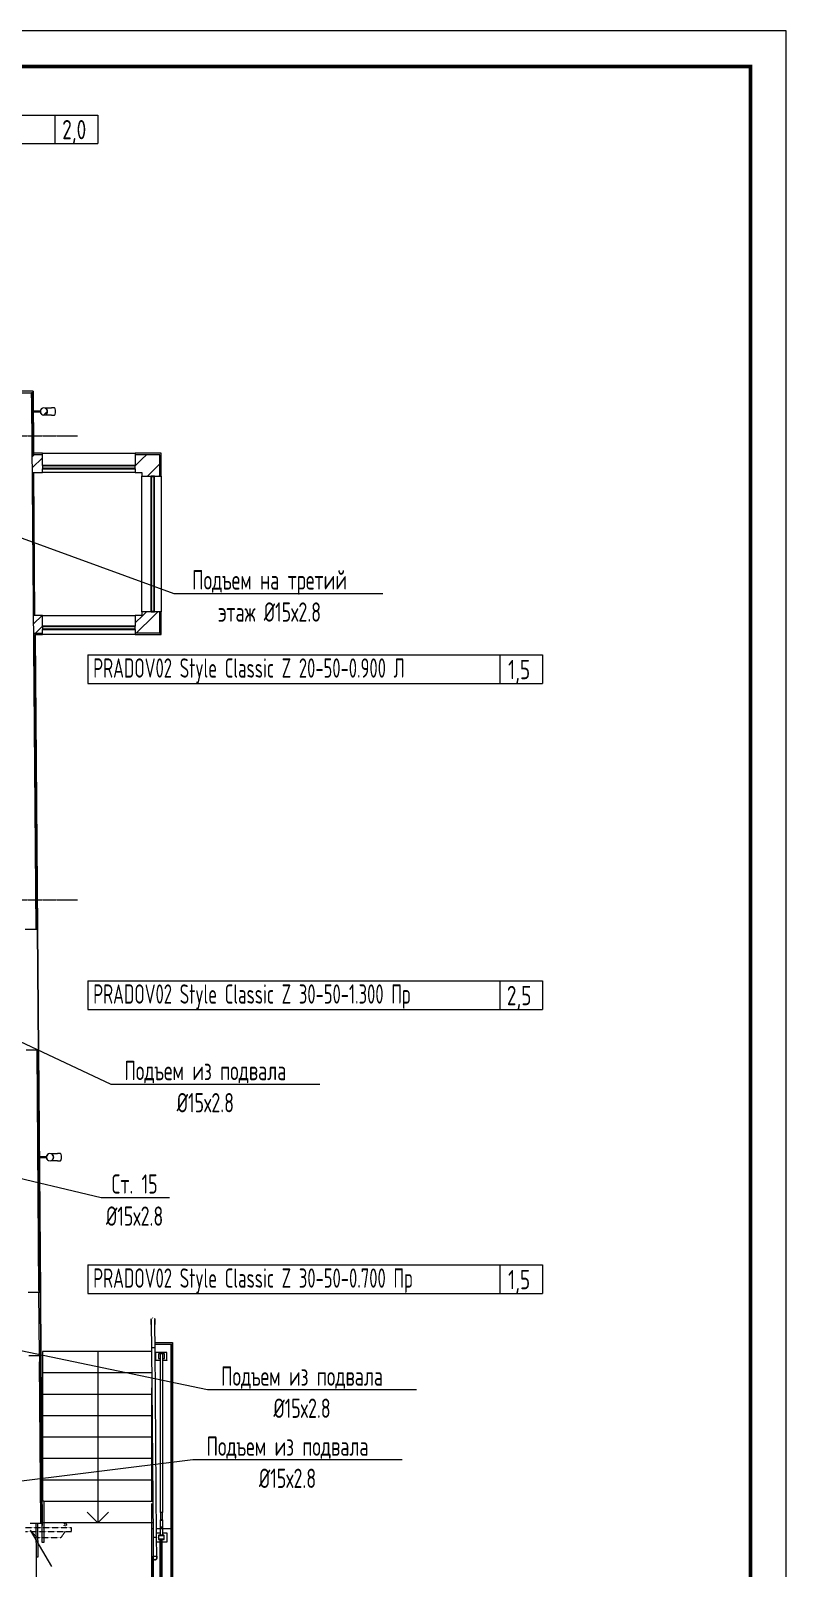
# Model space of a CAD drawing. Header units: millimetres. Extents: x -3929 to 624051, y 52832 to 514950.
# Drawn here: x 228415 to 238998, y 183574 to 205107 of the extents above; entities that cross this region are included whole.
import ezdxf
from ezdxf import colors
from ezdxf.entities.mleader import LeaderData, LeaderLine
from ezdxf.enums import TextEntityAlignment as Align
from ezdxf.math import Vec2, Vec3

# ---------------------------------------------------------------- set-up
doc = ezdxf.new("R2010")
doc.units = ezdxf.units.MM
doc.linetypes.add('ADSK_Линия сетки', pattern=[25, 20, -2.5, 0, -2.5])
doc.linetypes.add('ADSK_Штриховая_ш3 п1_5', pattern=[4.5, 3, -1.5])
for name, color, linetype in [('9_Форматы', 7, 'Continuous'), ('ПРИБОРЫ', 3, 'Continuous'), ('статистика приборов', 252, 'Continuous'), ('стояки', 7, 'Continuous')]:
    doc.layers.add(name, color=color, linetype=linetype)
for name, color, linetype, lineweight in [('_ Окна', 7, 'Continuous', 9), ('Двери', 7, 'Continuous', 9), ('Лестницы', 7, 'Continuous', 9), ('Обобщенные модели', 7, 'Continuous', 18), ('ОВ-рамка', 7, 'Continuous', 30), ('ОВ-ТЕКСТ', 7, 'Continuous', 25), ('Ограждение', 7, 'Continuous', 9), ('Окна', 7, 'Continuous', 9), ('Оси', 253, 'Continuous', 9), ('Стены внутренние', 7, 'Continuous', 18), ('Стены наружные', 7, 'Continuous', 18), ('Стены несущие', 7, 'Continuous', 30), ('Стены отделка', 7, 'Continuous', 30), ('Стены штриховка', 7, 'Continuous', 9), ('Стрелки вверх', 7, 'Continuous', 18)]:
    doc.layers.add(name, color=color, linetype=linetype, lineweight=lineweight)
doc.layers.add('Линии', color=7, linetype='Continuous', lineweight=9, true_color=0x00a600)
doc.styles.add('СТИЛЬ', font='simplex.shx', dxfattribs={"width": 0.65})

# ---------------------------------------------------------------- blocks, each defined once
blk = doc.blocks.new('1 этаж')
at = {"layer": 'Окна', "lineweight": 5}
for points in [[(420614, -211199), (420617, -211196), (419322, -211196), (419324, -211199)], [(419327, -211239), (420614, -211239), (420614, -211199), (419324, -211199), (419324, -211239)], [(420572, -211241), (420612, -211241), (420614, -211239), (419324, -211239), (419327, -211241), (420569, -211241)], [(420569, -211244), (420572, -211241), (419367, -211241), (419369, -211244)], [(420567, -211246), (420569, -211246), (420569, -211244), (419369, -211244), (419369, -211246)], [(420840, -213244), (420842, -213241), (420842, -211351), (420840, -211349), (420840, -213241)], [(420842, -213241), (420882, -213241), (420882, -211351), (420842, -211351), (420842, -213239)], [(420882, -213241), (420885, -213239), (420885, -211354), (420882, -211351), (420882, -213239)], [(420885, -213199), (420887, -213196), (420887, -211396), (420885, -211394), (420885, -213196)], [(420890, -213196), (420890, -211396), (420887, -211396), (420887, -213196)], [(420614, -213449), (420617, -213446), (419322, -213446), (419324, -213449)], [(419327, -213489), (420614, -213489), (420614, -213449), (419324, -213449), (419324, -213489)], [(420572, -213491), (420612, -213491), (420614, -213489), (419324, -213489), (419327, -213491), (420569, -213491)], [(420569, -213494), (420572, -213491), (419367, -213491), (419369, -213494)], [(420567, -213496), (420569, -213496), (420569, -213494), (419369, -213494), (419369, -213496)]]:
    blk.add_hatch(color=253, dxfattribs=at).paths.add_polyline_path(points)
at = {"layer": '_ Окна', "color": 253, "lineweight": 5}
for p, q in [((419322, -211196), (419319, -211196)), ((419319, -211196), (419319, -211246)), ((419324, -211199), (419322, -211196)), ((419324, -211239), (419324, -211199)), ((419327, -211241), (419324, -211239)), ((420614, -211239), (420612, -211241)), ((420617, -211196), (420614, -211199)), ((420614, -211199), (420614, -211239)), ((420619, -211196), (420617, -211196)), ((420619, -211246), (420619, -211196)), ((419319, -211246), (419369, -211246)), ((419367, -211241), (419327, -211241)), ((419369, -211244), (419367, -211241)), ((419369, -211246), (419369, -211244)), ((420572, -211241), (420569, -211244)), ((420569, -211244), (420569, -211246)), ((420569, -211246), (420619, -211246)), ((420612, -211241), (420572, -211241)), ((420890, -211346), (420840, -211346)), ((420840, -211346), (420840, -211349)), ((420840, -211349), (420842, -211351)), ((420842, -211351), (420882, -211351)), ((420882, -211351), (420885, -211354)), ((420885, -211354), (420885, -211394)), ((420885, -211394), (420887, -211396)), ((420887, -211396), (420890, -211396)), ((420890, -211396), (420890, -211346)), ((420842, -213241), (420840, -213244)), ((420840, -213244), (420840, -213246)), ((420840, -213246), (420890, -213246)), ((420882, -213241), (420842, -213241)), ((420885, -213239), (420882, -213241)), ((420887, -213196), (420885, -213199)), ((420885, -213199), (420885, -213239)), ((420890, -213196), (420887, -213196)), ((420890, -213246), (420890, -213196)), ((419322, -213446), (419319, -213446)), ((419319, -213446), (419319, -213496)), ((419319, -213496), (419369, -213496)), ((419324, -213449), (419322, -213446)), ((419324, -213489), (419324, -213449)), ((419327, -213491), (419324, -213489)), ((419367, -213491), (419327, -213491)), ((419369, -213494), (419367, -213491)), ((419369, -213496), (419369, -213494)), ((420572, -213491), (420569, -213494)), ((420569, -213494), (420569, -213496)), ((420569, -213496), (420619, -213496)), ((420612, -213491), (420572, -213491)), ((420614, -213489), (420612, -213491)), ((420617, -213446), (420614, -213449)), ((420614, -213449), (420614, -213489)), ((420619, -213446), (420617, -213446)), ((420619, -213496), (420619, -213446))]:
    blk.add_line(p, q, dxfattribs=at)
at = {"layer": 'Двери', "color": 253, "lineweight": 5}
blk.add_line((419145, -226106), (419447, -226619), dxfattribs=at)
at = {"layer": 'Лестницы', "color": 253, "lineweight": 5}
for p, q in [((420846, -223606), (419320, -223606)), ((419320, -223606), (419320, -223906)), ((420846, -223606), (419320, -223606)), ((419320, -223906), (419320, -224206)), ((420848, -223906), (419320, -223906)), ((420848, -223906), (419320, -223906)), ((419320, -224206), (419320, -224506)), ((420850, -224206), (419320, -224206)), ((420850, -224206), (419320, -224206)), ((419320, -224506), (419320, -224806)), ((420850, -224506), (419320, -224506)), ((420850, -224506), (419320, -224506)), ((419320, -224806), (419320, -225106)), ((420850, -224806), (419320, -224806)), ((420850, -224806), (419320, -224806)), ((419320, -225106), (419320, -225406)), ((420850, -225106), (419320, -225106)), ((420850, -225106), (419320, -225106)), ((419320, -225406), (419320, -225701)), ((420850, -225406), (419320, -225406)), ((420850, -225406), (419320, -225406)), ((420863, -225706), (419336, -225706)), ((420863, -225706), (419336, -225706)), ((420865, -226006), (419320, -226006))]:
    blk.add_line(p, q, dxfattribs=at)
at = {"layer": 'Линии', "color": 253, "lineweight": 5}
blk.add_line((421140, -223482), (421140, -227982), dxfattribs=at)
at = {"layer": 'Линии', "color": 253, "linetype": 'ADSK_Штриховая_ш3 п1_5', "lineweight": 5}
for p, q in [((419725, -226076), (419082, -226076)), ((419633, -226076), (419638, -226031)), ((419724, -226129), (419725, -226076)), ((419081, -226129), (419724, -226129)), ((419248, -226214), (419163, -226129)), ((419576, -226214), (419248, -226214)), ((419635, -226129), (419576, -226214))]:
    blk.add_line(p, q, dxfattribs=at)
blk.add_circle((419638, -226031), 17, dxfattribs=at)
at = {"layer": 'Обобщенные модели', "color": 253, "lineweight": 5}
for p, q in [((419289, -210438), (419190, -210438)), ((419191, -210448), (419289, -210448)), ((419352, -210392), (419353, -210392)), ((419353, -210392), (419356, -210392)), ((419355, -210492), (419353, -210492)), ((419358, -210492), (419355, -210492)), ((419356, -210392), (419359, -210392)), ((419361, -210492), (419358, -210492)), ((419359, -210392), (419362, -210392)), ((419364, -210492), (419361, -210492)), ((419362, -210392), (419365, -210392)), ((419367, -210492), (419364, -210492)), ((419365, -210392), (419369, -210392)), ((419371, -210492), (419367, -210492)), ((419369, -210392), (419372, -210392)), ((419375, -210492), (419371, -210492)), ((419372, -210392), (419376, -210392)), ((419379, -210492), (419375, -210492)), ((419376, -210392), (419380, -210392)), ((419383, -210492), (419379, -210492)), ((419380, -210392), (419385, -210392)), ((419387, -210492), (419383, -210492)), ((419385, -210392), (419389, -210392)), ((419392, -210492), (419387, -210492)), ((419389, -210392), (419393, -210392)), ((419396, -210492), (419392, -210492)), ((419393, -210392), (419398, -210392)), ((419401, -210492), (419396, -210492)), ((419398, -210392), (419403, -210392)), ((419406, -210492), (419401, -210492)), ((419403, -210392), (419408, -210392)), ((419411, -210492), (419406, -210492)), ((419408, -210392), (419413, -210392)), ((419416, -210491), (419411, -210492)), ((419413, -210392), (419418, -210391)), ((419421, -210491), (419416, -210491)), ((419418, -210391), (419424, -210391)), ((419427, -210491), (419421, -210491)), ((419424, -210391), (419429, -210391)), ((419432, -210491), (419427, -210491)), ((419429, -210391), (419435, -210391)), ((419438, -210491), (419432, -210491)), ((419435, -210391), (419440, -210391)), ((419443, -210491), (419438, -210491)), ((419440, -210391), (419443, -210391)), ((419485, -210391), (419443, -210391)), ((419443, -210491), (419486, -210491)), ((419373, -220881), (419275, -220881)), ((419275, -220891), (419373, -220891)), ((419437, -220835), (419438, -220835)), ((419438, -220835), (419440, -220835)), ((419440, -220835), (419443, -220835)), ((419443, -220835), (419446, -220835)), ((419446, -220835), (419450, -220835)), ((419450, -220835), (419453, -220835)), ((419453, -220835), (419457, -220835)), ((419457, -220835), (419461, -220835)), ((419461, -220835), (419465, -220835)), ((419465, -220835), (419469, -220835)), ((419469, -220835), (419473, -220835)), ((419473, -220835), (419478, -220835)), ((419478, -220835), (419483, -220835)), ((419483, -220835), (419487, -220835)), ((419487, -220835), (419492, -220835)), ((419492, -220835), (419498, -220835)), ((419498, -220835), (419503, -220835)), ((419503, -220835), (419508, -220834)), ((419508, -220834), (419514, -220834)), ((419514, -220834), (419519, -220834)), ((419519, -220834), (419525, -220834)), ((419525, -220834), (419527, -220834)), ((419570, -220834), (419527, -220834)), ((419440, -220935), (419437, -220935)), ((419442, -220935), (419440, -220935)), ((419445, -220935), (419442, -220935)), ((419449, -220935), (419445, -220935)), ((419452, -220935), (419449, -220935)), ((419455, -220935), (419452, -220935)), ((419459, -220935), (419455, -220935)), ((419463, -220935), (419459, -220935)), ((419467, -220935), (419463, -220935)), ((419472, -220935), (419467, -220935)), ((419476, -220935), (419472, -220935)), ((419481, -220935), (419476, -220935)), ((419485, -220935), (419481, -220935)), ((419490, -220935), (419485, -220935)), ((419495, -220935), (419490, -220935)), ((419501, -220935), (419495, -220935)), ((419506, -220935), (419501, -220935)), ((419511, -220934), (419506, -220935)), ((419517, -220934), (419511, -220934)), ((419522, -220934), (419517, -220934)), ((419528, -220934), (419522, -220934)), ((419528, -220934), (419570, -220934))]:
    blk.add_line(p, q, dxfattribs=at)
at = {"layer": 'Обобщенные модели', "color": 253, "linetype": 'Continuous', "lineweight": 5}
blk.add_line((419334, -210491), (419388, -210436), dxfattribs=at)
at = {"layer": 'Обобщенные модели', "color": 253, "lineweight": 5}
for centre, radius, start, end in [((419339, -210442), 52, 0.4634, 180.4634), ((419339, -210442), 52, 180.4634, 0.4634), ((419339, -210442), 50, 0.4634, 180.4634), ((419339, -210442), 50, 180.4634, 0.4634), ((419424, -220885), 52, 0.4634, 180.4634), ((419424, -220885), 52, 180.4634, 0.4634), ((419424, -220885), 50, 0.4634, 180.4634), ((419424, -220885), 50, 180.4634, 0.4634)]:
    blk.add_arc(centre, radius, start, end, dxfattribs=at)
for centre, start_param, end_param in [((419486, -210441), 4.712389, 6.283185), ((419486, -210441), 3.141593, 4.712389), ((419570, -220884), 4.712389, 6.283185), ((419570, -220884), 3.141593, 4.712389)]:
    blk.add_ellipse(centre, major_axis=(-0.4, 50), ratio=0.309017, start_param=start_param, end_param=end_param, dxfattribs=at)
at = {"layer": 'Ограждение', "color": 253, "lineweight": 5}
for p, q in [((420842, -223154), (420843, -223153)), ((420842, -223155), (420842, -223154)), ((420842, -223156), (420842, -223155)), ((420842, -223157), (420842, -223156)), ((420842, -223158), (420842, -223157)), ((420842, -223159), (420842, -223158)), ((420842, -223158), (420842, -223158)), ((420842, -223158), (420842, -223158)), ((420842, -223158), (420842, -223158)), ((420842, -223158), (420842, -223158)), ((420842, -223158), (420842, -223158)), ((420842, -223158), (420842, -223158)), ((420842, -223158), (420842, -223158)), ((420842, -223158), (420842, -223159)), ((420842, -223160), (420842, -223159)), ((420842, -223159), (420842, -223159)), ((420842, -223159), (420842, -223159)), ((420842, -223159), (420842, -223160)), ((420842, -223161), (420842, -223160)), ((420842, -223160), (420842, -223160)), ((420842, -223160), (420842, -223161)), ((420842, -223162), (420842, -223161)), ((420842, -223161), (420842, -223162)), ((420842, -223163), (420842, -223162)), ((420842, -223162), (420842, -223163)), ((420842, -223164), (420842, -223163)), ((420842, -223163), (420842, -223164)), ((420842, -223165), (420842, -223164)), ((420842, -223164), (420842, -223166)), ((420842, -223166), (420842, -223165)), ((420842, -223167), (420842, -223166)), ((420842, -223166), (420842, -223167)), ((420842, -223169), (420842, -223167)), ((420842, -223167), (420842, -223168)), ((420842, -223168), (420842, -223170)), ((420842, -223170), (420842, -223169)), ((420842, -223172), (420842, -223170)), ((420842, -223170), (420842, -223172)), ((420842, -223173), (420842, -223172)), ((420842, -223172), (420842, -223173)), ((420842, -223175), (420842, -223173)), ((420842, -223173), (420842, -223175)), ((420842, -223177), (420842, -223175)), ((420842, -223175), (420842, -223177)), ((420842, -223179), (420842, -223177)), ((420842, -223177), (420842, -223179)), ((420842, -223181), (420842, -223179)), ((420842, -223179), (420842, -223181)), ((420842, -223183), (420842, -223181)), ((420842, -223181), (420842, -223183)), ((420842, -223185), (420842, -223183)), ((420842, -223183), (420842, -223186)), ((420842, -223187), (420842, -223185)), ((420842, -223186), (420842, -223188)), ((420842, -223189), (420842, -223187)), ((420842, -223188), (420842, -223190)), ((420842, -223191), (420842, -223189)), ((420842, -223190), (420842, -223193)), ((420842, -223193), (420842, -223191)), ((420842, -223196), (420842, -223193)), ((420842, -223193), (420842, -223195)), ((420842, -223195), (420842, -223198)), ((420842, -223198), (420842, -223196)), ((420842, -223201), (420842, -223198)), ((420842, -223198), (420842, -223200)), ((420842, -223200), (420842, -223203)), ((420842, -223203), (420842, -223201)), ((420842, -223205), (420842, -223203)), ((420842, -223203), (420842, -223205)), ((420842, -223208), (420842, -223205)), ((420842, -223205), (420842, -223208)), ((420843, -223210), (420842, -223208)), ((420842, -223208), (420843, -223211)), ((420843, -223150), (420844, -223149)), ((420843, -223151), (420843, -223150)), ((420843, -223152), (420843, -223151)), ((420843, -223153), (420843, -223152)), ((420843, -223213), (420843, -223210)), ((420843, -223211), (420843, -223214)), ((420843, -223215), (420843, -223213)), ((420843, -223214), (420843, -223216)), ((420843, -223218), (420843, -223215)), ((420843, -223216), (420843, -223219)), ((420843, -223221), (420843, -223218)), ((420843, -223219), (420843, -223222)), ((420843, -223223), (420843, -223221)), ((420843, -223222), (420843, -223225)), ((420843, -223226), (420843, -223223)), ((420843, -223225), (420843, -223228)), ((420843, -223228), (420843, -223226)), ((420843, -223228), (420843, -223228)), ((420843, -223228), (420845, -223558)), ((420844, -223148), (420844, -223147)), ((420844, -223149), (420844, -223148)), ((420847, -223143), (420848, -223142)), ((420857, -223135), (420858, -223134)), ((420870, -223133), (420871, -223133)), ((420882, -223137), (420883, -223138)), ((420889, -223146), (420890, -223147)), ((420890, -223147), (420890, -223148)), ((420890, -223148), (420891, -223149)), ((420891, -223149), (420891, -223150)), ((420891, -223150), (420891, -223151)), ((420891, -223151), (420891, -223152)), ((420891, -223152), (420892, -223153)), ((420892, -223153), (420892, -223154)), ((420892, -223154), (420892, -223155)), ((420892, -223155), (420892, -223156)), ((420892, -223156), (420892, -223157)), ((420892, -223157), (420892, -223157)), ((420892, -223157), (420892, -223157)), ((420892, -223157), (420892, -223157)), ((420892, -223157), (420892, -223158)), ((420892, -223158), (420892, -223157)), ((420892, -223157), (420892, -223157)), ((420892, -223157), (420892, -223157)), ((420892, -223158), (420892, -223158)), ((420892, -223158), (420892, -223158)), ((420892, -223158), (420892, -223159)), ((420892, -223159), (420892, -223158)), ((420892, -223158), (420892, -223158)), ((420892, -223158), (420892, -223158)), ((420892, -223159), (420892, -223160)), ((420892, -223160), (420892, -223159)), ((420892, -223159), (420892, -223159)), ((420892, -223160), (420892, -223160)), ((420892, -223160), (420892, -223161)), ((420892, -223161), (420892, -223160)), ((420892, -223161), (420892, -223162)), ((420892, -223162), (420892, -223161)), ((420892, -223162), (420892, -223163)), ((420892, -223163), (420892, -223162)), ((420892, -223163), (420892, -223164)), ((420892, -223164), (420892, -223163)), ((420892, -223164), (420892, -223166)), ((420892, -223166), (420892, -223164)), ((420892, -223166), (420892, -223167)), ((420892, -223167), (420892, -223166)), ((420892, -223167), (420892, -223168)), ((420892, -223168), (420892, -223167)), ((420892, -223168), (420892, -223170)), ((420892, -223170), (420892, -223168)), ((420892, -223170), (420892, -223171)), ((420892, -223172), (420892, -223170)), ((420892, -223171), (420892, -223173)), ((420892, -223173), (420892, -223172)), ((420892, -223173), (420892, -223175)), ((420892, -223175), (420892, -223173)), ((420892, -223175), (420892, -223177)), ((420892, -223177), (420892, -223175)), ((420892, -223177), (420892, -223178)), ((420892, -223179), (420892, -223177)), ((420892, -223178), (420892, -223180)), ((420892, -223181), (420892, -223179)), ((420892, -223180), (420892, -223182)), ((420892, -223183), (420892, -223181)), ((420892, -223182), (420892, -223184)), ((420892, -223186), (420892, -223183)), ((420892, -223184), (420892, -223187)), ((420892, -223188), (420892, -223186)), ((420892, -223187), (420892, -223189)), ((420892, -223190), (420892, -223188)), ((420892, -223189), (420892, -223191)), ((420892, -223193), (420892, -223190)), ((420892, -223191), (420892, -223193)), ((420892, -223193), (420892, -223196)), ((420892, -223195), (420892, -223193)), ((420892, -223198), (420892, -223195)), ((420892, -223196), (420892, -223198)), ((420892, -223198), (420892, -223200)), ((420892, -223200), (420892, -223198)), ((420892, -223200), (420892, -223203)), ((420892, -223203), (420892, -223200)), ((420892, -223203), (420892, -223205)), ((420892, -223206), (420892, -223203)), ((420892, -223205), (420892, -223208)), ((420892, -223208), (420892, -223206)), ((420892, -223208), (420893, -223210)), ((420893, -223211), (420892, -223208)), ((420893, -223210), (420893, -223213)), ((420893, -223214), (420893, -223211)), ((420893, -223213), (420893, -223215)), ((420893, -223217), (420893, -223214)), ((420893, -223215), (420893, -223218)), ((420893, -223219), (420893, -223217)), ((420893, -223218), (420893, -223220)), ((420893, -223222), (420893, -223219)), ((420893, -223220), (420893, -223223)), ((420893, -223225), (420893, -223222)), ((420893, -223223), (420893, -223226)), ((420893, -223228), (420893, -223225)), ((420893, -223226), (420893, -223228)), ((420895, -223558), (420893, -223228)), ((420845, -223558), (420867, -226212)), ((420917, -226211), (420895, -223558)), ((421060, -223618), (420900, -223618)), ((420900, -223618), (420900, -223728)), ((420900, -223728), (420970, -223728)), ((420900, -223730), (420900, -223728)), ((421027, -223637), (420942, -223637)), ((420942, -223637), (420942, -223703)), ((420942, -223703), (420970, -223703)), ((420970, -225861), (420970, -223650)), ((421002, -223650), (421002, -225861)), ((421002, -223703), (421027, -223703)), ((421002, -223728), (421060, -223728)), ((421027, -223703), (421027, -223637)), ((421060, -223728), (421060, -223618)), ((421060, -223728), (421060, -223730)), ((420970, -223730), (420900, -223730)), ((421060, -223730), (421002, -223730)), ((421002, -225861), (420970, -225861)), ((420970, -225861), (420970, -225962)), ((421002, -225962), (421002, -225861)), ((420970, -226180), (420970, -225962)), ((420970, -225962), (421002, -225962)), ((420989, -225962), (420973, -225962)), ((420973, -225962), (420973, -225968)), ((420973, -225968), (420989, -225968)), ((420989, -226068), (420973, -226068)), ((420973, -226068), (420973, -226084)), ((420973, -226084), (420989, -226084)), ((420989, -225968), (420989, -225962)), ((420989, -226084), (420989, -226068)), ((421002, -225962), (421002, -226180)), ((420867, -226212), (420869, -226472)), ((420867, -226212), (420869, -226472)), ((420970, -226150), (420916, -226150)), ((420919, -226472), (420917, -226211)), ((420919, -226472), (420917, -226212)), ((420917, -226270), (420962, -226270)), ((420944, -226186), (420944, -226234)), ((420948, -226234), (420948, -226186)), ((421019, -226180), (420950, -226180)), ((420950, -226184), (421019, -226184)), ((421019, -226236), (420950, -226236)), ((420950, -226240), (421019, -226240)), ((420962, -226240), (420962, -227820)), ((420986, -226267), (420970, -226267)), ((420970, -226267), (420970, -226283)), ((420970, -226283), (420986, -226283)), ((420986, -226283), (420986, -226267)), ((420988, -227820), (420988, -226240)), ((420992, -226240), (420992, -227820)), ((420992, -226270), (421064, -226270)), ((421064, -226150), (421002, -226150)), ((421020, -226186), (421020, -226234)), ((421024, -226234), (421024, -226186)), ((421064, -226270), (421064, -226150)), ((420869, -226473), (420869, -226472)), ((420869, -226472), (420869, -226473)), ((420869, -226474), (420869, -226473)), ((420869, -226473), (420869, -226475)), ((420869, -226476), (420869, -226474)), ((420869, -226475), (420869, -226476)), ((420869, -226477), (420869, -226476)), ((420869, -226476), (420869, -226477)), ((420869, -226478), (420869, -226477)), ((420869, -226477), (420869, -226478)), ((420869, -226479), (420869, -226478)), ((420869, -226478), (420869, -226480)), ((420869, -226481), (420869, -226479)), ((420869, -226480), (420869, -226481)), ((420869, -226482), (420869, -226481)), ((420869, -226481), (420869, -226482)), ((420869, -226483), (420869, -226482)), ((420869, -226482), (420869, -226483)), ((420869, -226484), (420869, -226483)), ((420869, -226483), (420869, -226484)), ((420869, -226485), (420869, -226484)), ((420869, -226484), (420869, -226486)), ((420869, -226486), (420869, -226485)), ((420869, -226487), (420869, -226486)), ((420869, -226486), (420869, -226487)), ((420869, -226488), (420869, -226487)), ((420869, -226487), (420869, -226488)), ((420869, -226489), (420869, -226488)), ((420869, -226488), (420869, -226489)), ((420869, -226490), (420869, -226489)), ((420869, -226489), (420869, -226490)), ((420869, -226491), (420869, -226490)), ((420869, -226490), (420869, -226491)), ((420869, -226492), (420869, -226491)), ((420869, -226491), (420869, -226491)), ((420869, -226491), (420869, -226492)), ((420869, -226493), (420869, -226492)), ((420869, -226492), (420869, -226493)), ((420869, -226494), (420869, -226493)), ((420869, -226493), (420869, -226494)), ((420869, -226495), (420869, -226494)), ((420869, -226494), (420869, -226494)), ((420869, -226494), (420869, -226494)), ((420869, -226494), (420869, -226495)), ((420869, -226496), (420869, -226495)), ((420869, -226495), (420869, -226496)), ((420869, -226497), (420869, -226496)), ((420869, -226496), (420869, -226496)), ((420869, -226496), (420869, -226496)), ((420869, -226496), (420869, -226497)), ((420869, -226498), (420869, -226497)), ((420869, -226497), (420869, -226497)), ((420869, -226497), (420869, -226497)), ((420869, -226497), (420869, -226498)), ((420869, -226499), (420869, -226498)), ((420869, -226498), (420869, -226498)), ((420869, -226498), (420869, -226498)), ((420869, -226498), (420869, -226498)), ((420869, -226498), (420869, -226498)), ((420869, -226498), (420869, -226498)), ((420869, -226498), (420869, -226498)), ((420869, -226498), (420869, -226499)), ((420869, -226500), (420869, -226499)), ((420869, -226499), (420869, -226499)), ((420869, -226499), (420869, -226499)), ((420869, -226499), (420869, -226499)), ((420869, -226499), (420869, -226499)), ((420869, -226499), (420869, -226499)), ((420869, -226500), (420869, -226499)), ((420869, -226499), (420869, -226499)), ((420869, -226499), (420869, -226499)), ((420869, -226499), (420869, -226499)), ((420869, -226499), (420869, -226499)), ((420869, -226499), (420869, -226499)), ((420869, -226499), (420869, -226499)), ((420869, -226501), (420869, -226500)), ((420869, -226501), (420869, -226500)), ((420869, -226502), (420869, -226501)), ((420869, -226502), (420869, -226501)), ((420870, -226503), (420869, -226502)), ((420870, -226503), (420869, -226502)), ((420870, -226504), (420870, -226503)), ((420870, -226504), (420870, -226503)), ((420870, -226505), (420870, -226504)), ((420870, -226505), (420870, -226504)), ((420870, -226506), (420870, -226505)), ((420870, -226506), (420870, -226505)), ((420871, -226507), (420870, -226506)), ((420871, -226507), (420870, -226506)), ((420871, -226508), (420871, -226507)), ((420871, -226508), (420871, -226507)), ((420871, -226509), (420871, -226508)), ((420871, -226509), (420871, -226508)), ((420872, -226510), (420871, -226509)), ((420872, -226510), (420871, -226509)), ((420872, -226511), (420872, -226510)), ((420872, -226511), (420872, -226510)), ((420873, -226511), (420872, -226511)), ((420873, -226511), (420872, -226511)), ((420873, -226512), (420873, -226511)), ((420873, -226512), (420873, -226511)), ((420874, -226513), (420873, -226512)), ((420874, -226513), (420873, -226512)), ((420874, -226514), (420874, -226513)), ((420874, -226514), (420874, -226513)), ((420875, -226515), (420874, -226514)), ((420875, -226515), (420874, -226514)), ((420876, -226516), (420875, -226515)), ((420876, -226516), (420875, -226515)), ((420877, -226517), (420876, -226516)), ((420876, -226516), (420876, -226516)), ((420877, -226517), (420876, -226516)), ((420876, -226516), (420876, -226516)), ((420878, -226518), (420877, -226517)), ((420878, -226518), (420877, -226517)), ((420879, -226518), (420878, -226518)), ((420879, -226518), (420878, -226518)), ((420879, -226519), (420879, -226518)), ((420879, -226519), (420879, -226518)), ((420880, -226519), (420879, -226519)), ((420880, -226519), (420879, -226519)), ((420881, -226520), (420880, -226519)), ((420881, -226520), (420880, -226519)), ((420882, -226520), (420881, -226520)), ((420882, -226520), (420881, -226520)), ((420883, -226521), (420882, -226520)), ((420883, -226521), (420882, -226520)), ((420884, -226521), (420883, -226521)), ((420884, -226521), (420883, -226521)), ((420885, -226522), (420884, -226521)), ((420886, -226522), (420885, -226522)), ((420885, -226522), (420885, -226522)), ((420887, -226523), (420886, -226522)), ((420887, -226523), (420886, -226522)), ((420888, -226523), (420887, -226523)), ((420888, -226523), (420887, -226523)), ((420889, -226523), (420888, -226523)), ((420889, -226523), (420888, -226523)), ((420890, -226523), (420889, -226523)), ((420890, -226523), (420889, -226523)), ((420891, -226524), (420890, -226523)), ((420891, -226524), (420890, -226523)), ((420892, -226524), (420891, -226524)), ((420892, -226524), (420891, -226524)), ((420893, -226524), (420892, -226524)), ((420893, -226524), (420892, -226524)), ((420894, -226524), (420893, -226524)), ((420894, -226524), (420893, -226524)), ((420895, -226524), (420894, -226524)), ((420895, -226524), (420894, -226524)), ((420896, -226524), (420895, -226524)), ((420896, -226524), (420895, -226524)), ((420897, -226524), (420896, -226524)), ((420897, -226524), (420896, -226524)), ((420898, -226523), (420897, -226524)), ((420898, -226523), (420897, -226524)), ((420899, -226523), (420898, -226523)), ((420899, -226523), (420898, -226523)), ((420900, -226523), (420899, -226523)), ((420900, -226523), (420899, -226523)), ((420901, -226523), (420900, -226523)), ((420901, -226523), (420900, -226523)), ((420902, -226522), (420901, -226523)), ((420902, -226522), (420901, -226523)), ((420901, -226523), (420901, -226523)), ((420901, -226523), (420901, -226523)), ((420903, -226522), (420902, -226522)), ((420904, -226522), (420903, -226522)), ((420905, -226521), (420904, -226522)), ((420905, -226521), (420904, -226522)), ((420906, -226521), (420905, -226521)), ((420906, -226521), (420905, -226521)), ((420907, -226520), (420906, -226521)), ((420907, -226520), (420906, -226521)), ((420908, -226520), (420907, -226520)), ((420908, -226520), (420907, -226520)), ((420909, -226519), (420908, -226520)), ((420909, -226519), (420908, -226520)), ((420909, -226518), (420909, -226519)), ((420910, -226518), (420909, -226518)), ((420909, -226518), (420909, -226519)), ((420911, -226517), (420910, -226518)), ((420911, -226517), (420910, -226518)), ((420912, -226516), (420911, -226517)), ((420912, -226516), (420911, -226517)), ((420913, -226515), (420912, -226516)), ((420912, -226516), (420912, -226516)), ((420912, -226516), (420912, -226516)), ((420914, -226514), (420913, -226515)), ((420914, -226514), (420913, -226515)), ((420915, -226513), (420914, -226513)), ((420914, -226513), (420914, -226514)), ((420915, -226513), (420914, -226513)), ((420914, -226513), (420914, -226514)), ((420916, -226511), (420915, -226512)), ((420916, -226511), (420915, -226512)), ((420915, -226512), (420915, -226513)), ((420915, -226512), (420915, -226513)), ((420917, -226509), (420916, -226510)), ((420917, -226509), (420916, -226510)), ((420916, -226510), (420916, -226511)), ((420918, -226507), (420917, -226508)), ((420918, -226507), (420917, -226508)), ((420917, -226508), (420917, -226509)), ((420917, -226508), (420917, -226509)), ((420919, -226503), (420918, -226504)), ((420919, -226503), (420918, -226504)), ((420918, -226504), (420918, -226505)), ((420918, -226504), (420918, -226505)), ((420918, -226505), (420918, -226506)), ((420918, -226505), (420918, -226506)), ((420918, -226506), (420918, -226507)), ((420918, -226506), (420918, -226507)), ((420919, -226472), (420919, -226473)), ((420919, -226474), (420919, -226472)), ((420919, -226472), (420919, -226472)), ((420919, -226473), (420919, -226474)), ((420919, -226474), (420919, -226475)), ((420919, -226475), (420919, -226474)), ((420919, -226475), (420919, -226477)), ((420919, -226476), (420919, -226475)), ((420919, -226478), (420919, -226476)), ((420919, -226477), (420919, -226478)), ((420919, -226478), (420919, -226479)), ((420919, -226479), (420919, -226478)), ((420919, -226479), (420919, -226481)), ((420919, -226480), (420919, -226479)), ((420919, -226481), (420919, -226480)), ((420919, -226481), (420919, -226482)), ((420919, -226483), (420919, -226481)), ((420919, -226482), (420919, -226483)), ((420919, -226483), (420919, -226484)), ((420919, -226484), (420919, -226483)), ((420919, -226484), (420919, -226485)), ((420919, -226485), (420919, -226484)), ((420919, -226485), (420919, -226486)), ((420919, -226486), (420919, -226485)), ((420919, -226486), (420919, -226487)), ((420919, -226487), (420919, -226486)), ((420919, -226487), (420919, -226488)), ((420919, -226488), (420919, -226487)), ((420919, -226488), (420919, -226489)), ((420919, -226489), (420919, -226488)), ((420919, -226489), (420919, -226490)), ((420919, -226490), (420919, -226489)), ((420919, -226490), (420919, -226491)), ((420919, -226491), (420919, -226490)), ((420919, -226491), (420919, -226492)), ((420919, -226492), (420919, -226491)), ((420919, -226492), (420919, -226493)), ((420919, -226493), (420919, -226492)), ((420919, -226492), (420919, -226492)), ((420919, -226493), (420919, -226493)), ((420919, -226493), (420919, -226494)), ((420919, -226494), (420919, -226493)), ((420919, -226494), (420919, -226495)), ((420919, -226495), (420919, -226494)), ((420919, -226495), (420919, -226495)), ((420919, -226495), (420919, -226496)), ((420919, -226496), (420919, -226495)), ((420919, -226495), (420919, -226495)), ((420919, -226496), (420919, -226496)), ((420919, -226496), (420919, -226497)), ((420919, -226497), (420919, -226496)), ((420919, -226496), (420919, -226496)), ((420919, -226497), (420919, -226497)), ((420919, -226497), (420919, -226498)), ((420919, -226498), (420919, -226497)), ((420919, -226497), (420919, -226497)), ((420919, -226497), (420919, -226497)), ((420919, -226498), (420919, -226499)), ((420919, -226498), (420919, -226498)), ((420919, -226498), (420919, -226498)), ((420919, -226498), (420919, -226498)), ((420919, -226498), (420919, -226498)), ((420919, -226498), (420919, -226498)), ((420919, -226498), (420919, -226498)), ((420919, -226498), (420919, -226498)), ((420919, -226498), (420919, -226498)), ((420919, -226498), (420919, -226499)), ((420919, -226498), (420919, -226498)), ((420919, -226498), (420919, -226498)), ((420919, -226498), (420919, -226498)), ((420919, -226498), (420919, -226498)), ((420919, -226498), (420919, -226498)), ((420919, -226498), (420919, -226498)), ((420919, -226499), (420919, -226500)), ((420919, -226499), (420919, -226500)), ((420919, -226500), (420919, -226501)), ((420919, -226500), (420919, -226501)), ((420919, -226501), (420919, -226502)), ((420919, -226501), (420919, -226502)), ((420919, -226502), (420919, -226503)), ((420919, -226502), (420919, -226503)), ((420986, -226383), (420970, -226383)), ((420970, -226383), (420970, -226399)), ((420970, -226399), (420986, -226399)), ((420986, -226499), (420970, -226499)), ((420970, -226499), (420970, -226515)), ((420970, -226515), (420986, -226515)), ((420986, -226399), (420986, -226383)), ((420986, -226515), (420986, -226499)), ((420986, -226615), (420970, -226615)), ((420970, -226615), (420970, -226631)), ((420970, -226631), (420986, -226631)), ((420986, -226631), (420986, -226615))]:
    blk.add_line(p, q, dxfattribs=at)
at = {"layer": 'Ограждение', "color": 253, "linetype": 'Continuous', "lineweight": 5}
for p, q in [((420980, -226240), (420984, -226236)), ((421020, -226199), (421024, -226195))]:
    blk.add_line(p, q, dxfattribs=at)
at = {"layer": 'Ограждение', "color": 253, "lineweight": 5}
for centre, radius, start, end in [((420950, -226186), 5.66, 90, 180), ((420950, -226234), 5.66, 180, 270), ((420950, -226186), 1.66, 90, 180), ((420950, -226234), 1.66, 180, 270), ((421019, -226186), 5.66, 0, 90), ((421019, -226186), 1.66, 0, 90), ((421019, -226234), 5.66, 270, 0), ((421019, -226234), 1.66, 270, 0)]:
    blk.add_arc(centre, radius, start, end, dxfattribs=at)
for start_param, end_param in [(3.070269, 4.312424), (2.898277, 3.000414), (4.393649, 4.712389), (4.712389, 5.066328), (5.139429, 5.343798), (5.399578, 6.354534), (0.140229, 0.24277)]:
    blk.add_ellipse((420894, -226499), major_axis=(25, 0.2), ratio=0.998881, start_param=start_param, end_param=end_param, dxfattribs=at)
for points, knots in [([(420870, -223553), (420866, -223553), (420859, -223553), (420852, -223555), (420848, -223556), (420846, -223557), (420845, -223558), (420845, -223558)], [-1, -1, -1, -1, -0.8333333, -0.75, -0.6666667, -0.5833333, -0.5, -0.5, -0.5, -0.5]), ([(420895, -223558), (420895, -223557), (420895, -223557), (420891, -223555), (420883, -223553), (420875, -223553), (420870, -223553)], [-0.5, -0.5, -0.5, -0.5, -0.4166667, -0.3333333, -0.1666667, 0, 0, 0, 0]), ([(420892, -226206), (420896, -226206), (420905, -226207), (420913, -226208), (420916, -226210), (420917, -226211), (420917, -226211)], [0, 0, 0, 0, 0.1666667, 0.3333333, 0.4166667, 0.5, 0.5, 0.5, 0.5]), ([(420870, -226493), (420870, -226493), (420869, -226497), (420869, -226503), (420872, -226510), (420874, -226513), (420875, -226514)], [-0.5741032, -0.5741032, -0.5741032, -0.5741032, -0.5555556, -0.4444444, -0.3333333, -0.2866771, -0.2866771, -0.2866771, -0.2866771]), ([(420876, -226516), (420877, -226517), (420880, -226519), (420883, -226521), (420886, -226522)], [-0.2517434, -0.2517434, -0.2517434, -0.2517434, -0.2222222, -0.1111111, -0.1111111, -0.1111111, -0.1111111]), ([(420914, -226514), (420915, -226513), (420917, -226510), (420919, -226503), (420919, -226496), (420918, -226493), (420918, -226493)], [-0.7135267, -0.7135267, -0.7135267, -0.7135267, -0.6666667, -0.5555556, -0.4444444, -0.4258945, -0.4258945, -0.4258945, -0.4258945])]:
    blk.add_open_spline(points, degree=3, knots=knots, dxfattribs=at)
for points in [[(420867, -226212), (420867, -226211), (420867, -226210), (420870, -226209), (420874, -226208), (420879, -226207), (420885, -226207), (420890, -226206), (420892, -226206)], [(420869, -226472), (420869, -226472), (420869, -226472), (420869, -226471)], [(420869, -226471), (420869, -226472), (420869, -226472), (420872, -226473), (420877, -226474), (420885, -226474), (420891, -226474), (420894, -226474)], [(420886, -226522), (420887, -226523), (420887, -226523), (420888, -226523)], [(420890, -226523), (420891, -226524), (420893, -226524), (420894, -226524)], [(420894, -226474), (420897, -226474), (420903, -226474), (420910, -226474), (420916, -226473), (420919, -226472), (420919, -226471), (420918, -226471)], [(420894, -226524), (420896, -226524), (420897, -226523), (420899, -226523)], [(420901, -226523), (420902, -226523), (420902, -226522), (420903, -226522)], [(420910, -226518), (420911, -226517), (420912, -226516), (420912, -226516)], [(420918, -226471), (420919, -226471), (420919, -226472), (420919, -226472)]]:
    blk.add_open_spline(points, degree=3, dxfattribs=at)
at = {"layer": 'Окна', "color": 253, "lineweight": 5}
for p, q in [((420617, -211196), (419322, -211196)), ((419324, -211199), (420614, -211199)), ((419324, -211239), (420614, -211239)), ((420572, -211241), (419367, -211241)), ((419369, -211244), (420569, -211244)), ((419369, -211246), (420569, -211246)), ((420840, -211349), (420840, -213244)), ((420842, -213241), (420842, -211351)), ((420882, -213241), (420882, -211351)), ((420885, -211394), (420885, -213199)), ((420887, -213196), (420887, -211396)), ((420890, -213196), (420890, -211396)), ((420617, -213446), (419322, -213446)), ((419324, -213449), (420614, -213449)), ((419324, -213489), (420614, -213489)), ((420572, -213491), (419367, -213491)), ((419369, -213494), (420569, -213494)), ((419369, -213496), (420569, -213496))]:
    blk.add_line(p, q, dxfattribs=at)
at = {"layer": 'Оси', "color": 253, "linetype": 'ADSK_Линия сетки', "lineweight": 5}
for p, q in [((353580, -210782), (419810, -210782)), ((353580, -217282), (419810, -217282))]:
    blk.add_line(p, q, dxfattribs=at)
at = {"layer": 'Стены внутренние', "color": 253, "linetype": 'Continuous', "lineweight": 5}
for p, q in [((419175, -211076), (419204, -211046)), ((419176, -211232), (419319, -211089)), ((420619, -211203), (420712, -211110)), ((420712, -211110), (420776, -211046)), ((420790, -211346), (420962, -211175)), ((420947, -211346), (420962, -211332)), ((419193, -213415), (419312, -213296)), ((420619, -213403), (420726, -213296)), ((420633, -213546), (420883, -213296)), ((420726, -213296), (420776, -213246)), ((420883, -213296), (420933, -213246)), ((419219, -213546), (419319, -213446)), ((420948, -213546), (420962, -213532))]:
    blk.add_line(p, q, dxfattribs=at)
at = {"layer": 'Стены внутренние', "color": 253, "lineweight": 5}
for p, q in [((420619, -211296), (419319, -211296)), ((420712, -213246), (420712, -211346)), ((419319, -213296), (420619, -213296)), ((420895, -223502), (421120, -223502)), ((421120, -223502), (421120, -227972)), ((420970, -226088), (420916, -226088)), ((421120, -226088), (421002, -226088)), ((420870, -226494), (420870, -226492)), ((420870, -227722), (420870, -226503))]:
    blk.add_line(p, q, dxfattribs=at)
at = {"layer": 'Стены наружные', "color": 253, "lineweight": 5}
for p, q in [((419319, -211026), (420619, -211026)), ((420982, -211346), (420982, -213246)), ((420619, -213566), (419319, -213566)), ((419248, -217692), (419262, -219387)), ((419262, -219387), (419248, -217692)), ((419249, -217692), (419263, -219387)), ((419276, -223665), (419269, -222775)), ((419289, -222775), (419296, -223665)), ((419296, -223665), (419289, -222775)), ((419290, -222775), (419297, -223665)), ((420895, -223482), (421140, -223482)), ((421120, -227972), (421120, -223502)), ((421120, -223502), (421140, -223502)), ((421140, -223482), (421140, -227992)), ((420850, -225706), (420850, -224115)), ((419316, -225926), (419316, -225701)), ((419336, -225701), (419316, -225701)), ((419336, -225701), (419336, -226281)), ((420850, -227722), (420850, -225737)), ((419244, -227711), (419230, -226011)), ((419250, -226011), (419254, -226486)), ((419316, -226281), (419316, -226044)), ((420866, -226088), (420850, -226088)), ((421140, -225988), (421120, -225988)), ((419336, -226281), (419316, -226281)), ((419254, -226486), (419234, -226486)), ((420870, -226504), (420870, -227722))]:
    blk.add_line(p, q, dxfattribs=at)
at = {"layer": 'Стены несущие', "color": 253, "lineweight": 5}
for p, q in [((419319, -211046), (419174, -211046)), ((419319, -211196), (419319, -211046)), ((420619, -211046), (420619, -211196)), ((420962, -211046), (420619, -211046)), ((420962, -211046), (420962, -211346)), ((420962, -211346), (420962, -211046)), ((419176, -211296), (419319, -211296)), ((419319, -211296), (419319, -211246)), ((420619, -211246), (420619, -211296)), ((420619, -211296), (420712, -211296)), ((420712, -211296), (420712, -211346)), ((420712, -211346), (420840, -211346)), ((420890, -211346), (420962, -211346)), ((419319, -213296), (419193, -213296)), ((419319, -213446), (419319, -213296)), ((420712, -213296), (420619, -213296)), ((420619, -213296), (420619, -213446)), ((420712, -213246), (420712, -213296)), ((420840, -213246), (420712, -213246)), ((420962, -213246), (420890, -213246)), ((420962, -213246), (420962, -213296)), ((420962, -213546), (420962, -213246)), ((419195, -213546), (419319, -213546)), ((419319, -213546), (419319, -213496)), ((420619, -213496), (420619, -213546)), ((420962, -213546), (420619, -213546))]:
    blk.add_line(p, q, dxfattribs=at)
at = {"layer": 'Стены отделка', "color": 253, "lineweight": 5}
for p, q in [((419187, -210158), (417907, -210158)), ((419177, -210157), (417930, -210157)), ((419177, -210158), (419177, -210157)), ((419194, -211046), (419187, -210158)), ((419188, -210158), (419187, -210158)), ((419187, -210158), (419194, -211026)), ((419195, -211026), (419188, -210158)), ((419167, -210178), (419169, -210328)), ((419169, -210328), (419167, -210178)), ((419194, -211026), (419195, -211026)), ((419319, -211026), (419195, -211026)), ((419195, -211026), (419195, -211046)), ((419319, -211046), (419319, -211026)), ((420982, -211026), (420619, -211026)), ((420619, -211026), (420619, -211046)), ((420962, -211046), (420962, -211046)), ((420982, -211346), (420982, -211026)), ((419213, -213296), (419196, -211296)), ((420962, -211346), (420982, -211346)), ((420982, -213246), (420962, -213246)), ((420962, -213296), (420962, -213546)), ((420982, -213566), (420982, -213246)), ((419248, -217692), (419215, -213566)), ((419215, -213566), (419248, -217692)), ((419216, -213566), (419319, -213566)), ((419249, -217692), (419216, -213566)), ((419319, -213566), (419319, -213546)), ((420619, -213546), (420619, -213566)), ((420619, -213566), (420982, -213566)), ((420962, -213546), (420982, -213546)), ((419078, -217693), (419228, -217692)), ((419228, -217692), (419248, -217692)), ((419248, -217692), (419249, -217692)), ((419242, -219387), (419092, -219388)), ((419242, -219387), (419242, -219388)), ((419262, -219387), (419242, -219387)), ((419289, -222775), (419262, -219387)), ((419263, -219387), (419262, -219387)), ((419262, -219387), (419289, -222775)), ((419290, -222775), (419263, -219387)), ((419119, -222777), (419289, -222775)), ((419289, -222775), (419290, -222775)), ((419276, -223665), (419126, -223667)), ((419276, -223665), (419276, -223666)), ((419296, -223665), (419276, -223665)), ((419276, -223665), (419276, -223665)), ((419315, -226010), (419296, -223665)), ((419297, -223665), (419296, -223665)), ((419296, -223665), (419315, -226044)), ((419316, -226044), (419297, -223665)), ((419145, -226011), (419295, -226010)), ((419295, -226010), (419315, -226010)), ((419315, -226044), (419316, -226044))]:
    blk.add_line(p, q, dxfattribs=at)
at = {"layer": 'Стены штриховка', "color": 253, "lineweight": 5}
for p, q in [((418067, -210178), (419167, -210178)), ((419187, -210178), (419167, -210178)), ((419169, -210328), (419174, -211046)), ((419228, -217692), (419169, -210328)), ((419195, -211026), (419195, -211026)), ((419176, -211296), (419193, -213296)), ((419195, -213546), (419228, -217692)), ((419215, -213546), (419215, -213566)), ((419216, -213566), (419215, -213566)), ((419269, -222751), (419242, -219387)), ((419242, -219388), (419269, -222775)), ((419276, -223666), (419295, -226010)), ((419295, -226010), (419277, -223751))]:
    blk.add_line(p, q, dxfattribs=at)
at = {"layer": 'Стрелки вверх', "color": 253, "lineweight": 5}
for p, q in [((420095, -223606), (420095, -223906)), ((420095, -223906), (420095, -224206)), ((420095, -224206), (420095, -224506)), ((420095, -224506), (420095, -224806)), ((420095, -224806), (420095, -225106)), ((420095, -225106), (420095, -225406)), ((420095, -225406), (420095, -225706)), ((420095, -226006), (419945, -225856)), ((420095, -225706), (420095, -226006)), ((420095, -226006), (420245, -225856))]:
    blk.add_line(p, q, dxfattribs=at)
blk = doc.blocks.new('*U2998')
at = {"layer": '9_Форматы', "color": 7, "linetype": 'Continuous', "lineweight": 9, "ltscale": 100}
blk.add_lwpolyline([(5, -5), (5, 589), (-836, 589), (-836, -5)], close=True, dxfattribs=at)
at = {"layer": '9_Форматы', "color": 7, "linetype": 'Continuous', "lineweight": 9, "ltscale": 100, "const_width": 0.5}
blk.add_lwpolyline([(0, 0), (0, 584), (-816, 584), (-816, 0)], close=True, dxfattribs=at)

msp = doc.modelspace()

# ---------------------------------------------------------------- linework, layer by layer
at = {"layer": 'ПРИБОРЫ', "color": 7, "lineweight": 15}
for p, q in [((222980.999, 203926.756), (229353.063, 203926.756)), ((222980.999, 203926.756), (229353.063, 203926.756)), ((228753.063, 203926.756), (228753.063, 203526.756)), ((229353.063, 203926.756), (229353.063, 203526.756)), ((222980.999, 203526.756), (229353.063, 203526.756)), ((229213.301, 196364.983), (235585.365, 196364.983)), ((229213.301, 196364.983), (235585.365, 196364.983)), ((229213.301, 196364.983), (229213.301, 195964.983)), ((234985.365, 196364.983), (234985.365, 195964.983)), ((235585.365, 196364.983), (235585.365, 195964.983)), ((229213.301, 195964.983), (235585.365, 195964.983)), ((229213.301, 191799.121), (235585.365, 191799.121)), ((229213.301, 191799.121), (235585.365, 191799.121)), ((229213.301, 191799.121), (229213.301, 191399.121)), ((234985.365, 191799.121), (234985.365, 191399.121)), ((235585.365, 191799.121), (235585.365, 191399.121)), ((229213.301, 191399.121), (235585.365, 191399.121)), ((229213.301, 187820.961), (235585.365, 187820.961)), ((229213.301, 187820.961), (235585.365, 187820.961)), ((229213.301, 187820.961), (229213.301, 187420.961)), ((234985.365, 187820.961), (234985.365, 187420.961)), ((235585.365, 187820.961), (235585.365, 187420.961)), ((229213.301, 187420.961), (235585.365, 187420.961))]:
    msp.add_line(p, q, dxfattribs=at)

# ---------------------------------------------------------------- block references
at = {"layer": 'ОВ-рамка', "ltscale": 100, "transparency": 33554687, "xscale": 100, "yscale": 100, "zscale": 100}
msp.add_blockref('*U2998', (238498.26, 146206.792), dxfattribs=at)
at = {"layer": 'стояки', "color": 5, "lineweight": 40}
msp.add_blockref('1 этаж', (-190738.98, 410215.433), dxfattribs=at)

# ---------------------------------------------------------------- texts
at = {"layer": 'статистика приборов', "color": 7, "style": 'СТИЛЬ', "width": 0.7}
for s, p in [('2,0', (229024.129, 203587.207)), ('1,5', (235256.431, 196025.434)), ('2,5', (235256.431, 191459.572)), ('1,5', (235256.431, 187481.412))]:
    msp.add_text(s, height=270, dxfattribs=at).set_placement(p, align=Align.CENTER)
at = {"layer": 'статистика приборов', "color": 7, "style": 'СТИЛЬ', "width": 0.6}
for s, p in [('PRADOV02 Style Classic Z 20-50-0.900 Л      ', (229290.574, 196046.836)), ('PRADOV02 Style Classic Z 30-50-1.300 Пр      ', (229290.574, 191480.974)), ('PRADOV02 Style Classic Z 30-50-0.700 Пр      ', (229290.574, 187502.814))]:
    msp.add_text(s, height=270, dxfattribs=at).set_placement(p)

# ---------------------------------------------------------------- leaders
at = {"layer": 'ОВ-ТЕКСТ', "color": 7}
ml = msp.add_multileader_mtext('Standard', dxfattribs=at)
ml.set_content('\\A1;Подъем на третий этаж %%C15х2.8 ', color=7, style='СТИЛЬ')
ml.set_leader_properties(color=7, lineweight=18)
ml.build(insert=Vec2(0, 0))
ml.multileader.update_dxf_attribs({"text_left_attachment_type": 6, "text_right_attachment_type": 6, "dogleg_length": 0.36, "arrow_head_size": 0.126})
ctx = ml.context
ctx.base_point, ctx.char_height, ctx.arrow_head_size, ctx.landing_gap_size, ctx.plane_origin = Vec3(230419.086, 197226.743), 270, 0.126, 0.063, Vec3(249991.454, 188504.72)
ctx.left_attachment, ctx.right_attachment, ctx.text_align_type = 6, 6, 1
notes = []
notes.append((ctx, [(0, (1, 1, 0), (230418.834, 197226.743), (1, 0), 0.252, [(1, [(224640.569, 199274.732), (224790.569, 199274.732)], 0, [])])]))
ctx.mtext.insert, ctx.mtext.width, ctx.mtext.defined_height, ctx.mtext.alignment, ctx.mtext.flow_direction = Vec3(231760.47, 197550.743), 2900.40337, 1165.442, 2, 5
ml = msp.add_multileader_mtext('Standard', dxfattribs=at)
ml.set_content('\\A1;Подъем из подвала %%C15х2.8 ', color=7, style='СТИЛЬ')
ml.set_leader_properties(color=7, lineweight=18)
ml.build(insert=Vec2(0, 0))
ml.multileader.update_dxf_attribs({"text_left_attachment_type": 6, "text_right_attachment_type": 6, "dogleg_length": 0.36, "arrow_head_size": 0.126})
ctx = ml.context
ctx.base_point, ctx.char_height, ctx.arrow_head_size, ctx.landing_gap_size, ctx.plane_origin = Vec3(229536.317, 190355.282), 270, 0.126, 0.063, Vec3(252312.51, 180719.498)
ctx.left_attachment, ctx.right_attachment, ctx.text_align_type = 6, 6, 1
notes.append((ctx, [(0, (1, 1, 0), (229536.065, 190355.282), (1, 0), 0.252, [(1, [(228019.187, 191266.491), (228019.187, 191066.491)], 0, [])])]))
ctx.mtext.insert, ctx.mtext.width, ctx.mtext.defined_height, ctx.mtext.alignment, ctx.mtext.flow_direction = Vec3(230860.987, 190679.282), 2900.40337, 1165.442, 2, 5
ml = msp.add_multileader_mtext('Standard', dxfattribs=at)
ml.set_content('\\A1;Ст. 15^J%%C15х2.8 ', color=7, style='СТИЛЬ')
ml.set_leader_properties(color=7, lineweight=18)
ml.build(insert=Vec2(0, 0))
ml.multileader.update_dxf_attribs({"text_left_attachment_type": 6, "text_right_attachment_type": 6, "dogleg_length": 0.36, "arrow_head_size": 0.126})
ctx = ml.context
ctx.base_point, ctx.char_height, ctx.arrow_head_size, ctx.landing_gap_size, ctx.plane_origin = Vec3(229402.233, 188766.525), 270, 0.126, 0.063, Vec3(235891.492, 184735.921)
ctx.left_attachment, ctx.right_attachment, ctx.text_align_type = 6, 6, 1
notes.append((ctx, [(0, (1, 1, 0), (229401.981, 188766.525), (1, 0), 0.252, [(0, [(227739.743, 189273.588), (227739.743, 189160.403)], 0, [])])]))
ctx.mtext.insert, ctx.mtext.width, ctx.mtext.alignment, ctx.mtext.flow_direction = Vec3(229870.296, 189090.525), 1404.14984, 2, 5
ml = msp.add_multileader_mtext('Standard', dxfattribs=at)
ml.set_content('\\A1;Подъем из подвала %%C15х2.8 ', color=7, style='СТИЛЬ')
ml.set_leader_properties(color=7, lineweight=18)
ml.build(insert=Vec2(0, 0))
ml.multileader.update_dxf_attribs({"text_left_attachment_type": 6, "text_right_attachment_type": 6, "dogleg_length": 0.36, "arrow_head_size": 0.126})
ctx = ml.context
ctx.base_point, ctx.char_height, ctx.arrow_head_size, ctx.landing_gap_size, ctx.plane_origin = Vec3(230890.436, 186075.77), 270, 0.126, 0.063, Vec3(252382.012, 176310.183)
ctx.left_attachment, ctx.right_attachment, ctx.text_align_type = 6, 6, 1
notes.append((ctx, [(0, (1, 1, 0), (230890.184, 186075.77), (1, 0), 0.252, [(1, [(228008.913, 186836.422), (227958.913, 186686.422)], 0, [])])]))
ctx.mtext.insert, ctx.mtext.width, ctx.mtext.defined_height, ctx.mtext.alignment, ctx.mtext.flow_direction = Vec3(232215.106, 186399.77), 2900.40337, 1165.442, 2, 5
ml = msp.add_multileader_mtext('Standard', dxfattribs=at)
ml.set_content('\\A1;Подъем из подвала %%C15х2.8 ', color=7, style='СТИЛЬ')
ml.set_leader_properties(color=7, lineweight=18)
ml.build(insert=Vec2(0, 0))
ml.multileader.update_dxf_attribs({"text_left_attachment_type": 6, "text_right_attachment_type": 6, "dogleg_length": 0.36, "arrow_head_size": 0.126})
ctx = ml.context
ctx.base_point, ctx.char_height, ctx.arrow_head_size, ctx.landing_gap_size, ctx.plane_origin = Vec3(230687.579, 185094.518), 270, 0.126, 0.063, Vec3(252740.335, 174299.923)
ctx.left_attachment, ctx.right_attachment, ctx.text_align_type = 6, 6, 1
notes.append((ctx, [(0, (1, 1, 0), (230687.327, 185094.518), (1, 0), 0.252, [(1, [(227723.108, 184929.029), (227723.108, 184729.029)], 0, [])])]))
ctx.mtext.insert, ctx.mtext.width, ctx.mtext.defined_height, ctx.mtext.alignment, ctx.mtext.flow_direction = Vec3(232012.25, 185418.518), 2900.40337, 1165.442, 2, 5
for ctx, leaders in notes:
    for number, flags, end, landing, length, lines in leaders:
        leader = LeaderData()
        leader.index, (leader.has_last_leader_line, leader.has_dogleg_vector, leader.attachment_direction) = number, flags
        leader.last_leader_point, leader.dogleg_vector, leader.dogleg_length = Vec3(end), Vec3(landing), length
        for number, points, colour, breaks in lines:
            line = LeaderLine()
            line.index, line.vertices, line.color, line.breaks = number, Vec3.list(points), colors.encode_raw_color(colour), breaks
            leader.lines.append(line)
        ctx.leaders.append(leader)

doc.saveas('drawing.dxf')
